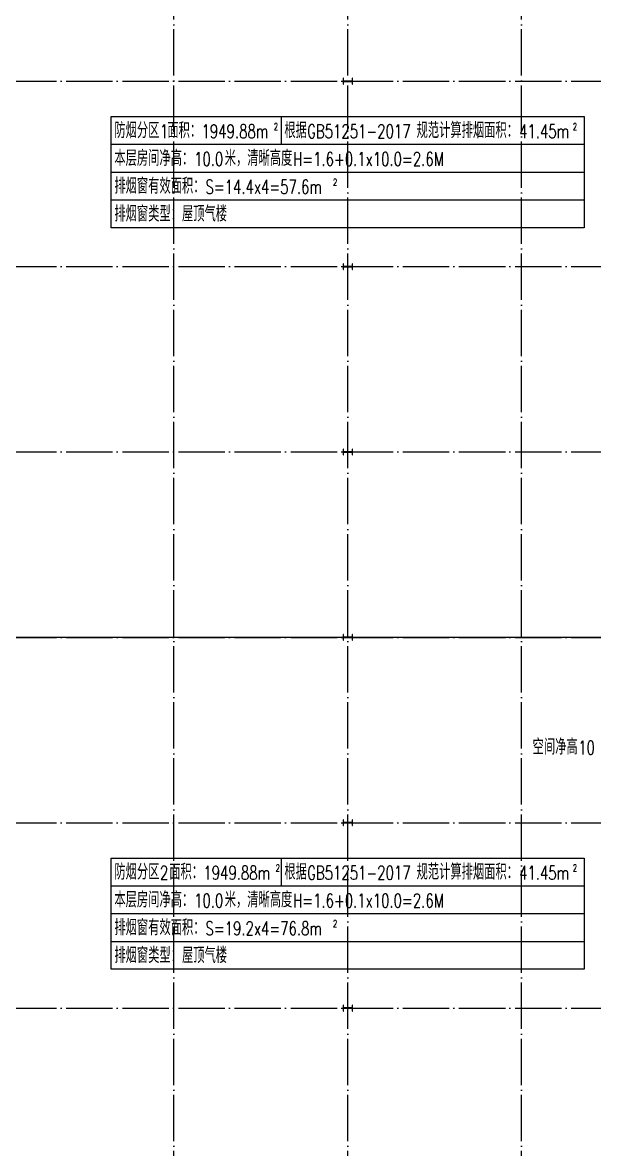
# Model space of a CAD drawing. Extents: x 14591016 to 15383666, y -730593 to -510197.
# Drawn here: x 14711938 to 14736611, y -640743 to -592110 of the extents above; entities that cross this region are included whole.
import ezdxf

# ---------------------------------------------------------------- set-up
doc = ezdxf.new("R2010")
doc.units = 0
doc.header["$LTSCALE"] = 1000
doc.header["$MEASUREMENT"] = 0
doc.linetypes.add('DASH', pattern=[0.35, 0.25, -0.1])
doc.linetypes.add('DOTE', pattern=[2.42, 2, -0.2, 0.02, -0.2])
for name, color, linetype in [('COLUMN', 2, 'Continuous'), ('DIM_SYMB', 3, 'Continuous'), ('DOTE', 1, 'DOTE'), ('PUB_TEXT', 7, 'Continuous')]:
    doc.layers.add(name, color=color, linetype=linetype)
doc.styles.add('_TCH_DIM', font='SIMPLEX', dxfattribs={"bigfont": 'GBCBIG'})

# ---------------------------------------------------------------- blocks, each defined once
blk = doc.blocks.new('A$C797E1D2B')
at = {"layer": 'COLUMN'}
h = blk.add_hatch(color=256, dxfattribs=at)
h.paths.add_polyline_path([(125, 400), (250, 400), (250, 388), (130, 388), (130, 200), (125, 200)])
h.paths.add_polyline_path([(0, 400), (125, 400), (125, 200), (120, 200), (120, 388), (0, 388)])
h.paths.add_polyline_path([(0, 12), (120, 12), (120, 200), (125, 200), (125, 0), (0, 0)])
h.paths.add_polyline_path([(125, 200), (130, 200), (130, 12), (250, 12), (250, 0), (125, 0)])
blk.add_lwpolyline([(250, 0), (250, 12), (130, 12), (130, 388), (250, 388), (250, 400), (0, 400), (0, 388), (120, 388), (120, 12), (0, 12), (0, 0)], close=True, dxfattribs=at)

msp = doc.modelspace()

# ---------------------------------------------------------------- linework, layer by layer
for p, q in [((14723099.5, -596166.1), (14723099.5, -597366.1)), ((14715766.1, -597366.1), (14736166.1, -597366.1)), ((14715766.1, -598566.1), (14736166.1, -598566.1)), ((14715766.1, -599766.1), (14736166.1, -599766.1)), ((14723099.5, -628166.1), (14723099.5, -629366.1)), ((14715766.1, -629366.1), (14736166.1, -629366.1)), ((14715766.1, -630566.1), (14736166.1, -630566.1)), ((14715766.1, -631766.1), (14736166.1, -631766.1))]:
    msp.add_line(p, q)
for points in [[(14715766.1, -596166.1), (14736166.1, -596166.1), (14736166.1, -600966.1), (14715766.1, -600966.1)], [(14715766.1, -628166.1), (14736166.1, -628166.1), (14736166.1, -632966.1), (14715766.1, -632966.1)]]:
    msp.add_lwpolyline(points, close=True)
at = {"linetype": 'DASH', "ltscale": 5, "const_width": 50}
msp.add_lwpolyline([(14695966.1, -618642.5), (14755966.1, -618642.5)], dxfattribs=at)
at = {"layer": 'DIM_SYMB'}
msp.add_lwpolyline([(14740486.7, -622860.2, 0, 0, 0), (14733986.7, -622860.2, 0, 0, 0), (14733986.7, -619242.5, 160, 0, 0), (14733986.7, -618642.5, 0, 0, 0)], format="xyseb", dxfattribs=at)
at = {"layer": 'DOTE'}
for p, q in [((14718466.1, -708142.5), (14718466.1, -585142.5)), ((14725966.1, -708142.5), (14725966.1, -585142.5)), ((14733466.1, -708142.5), (14733466.1, -585142.5)), ((14694466.1, -594642.5), (14757466.1, -594642.5)), ((14694466.1, -602642.5), (14757466.1, -602642.5)), ((14694466.1, -610642.5), (14757466.1, -610642.5)), ((14694466.1, -618642.5), (14757466.1, -618642.5)), ((14694466.1, -626642.5), (14757466.1, -626642.5)), ((14694466.1, -634642.5), (14757466.1, -634642.5))]:
    msp.add_line(p, q, dxfattribs=at)

# ---------------------------------------------------------------- block references
at = {"rotation": 270}
for p in [(14725766.1, -594517.5), (14725766.1, -602517.5), (14725766.1, -610517.5), (14725766.1, -618517.5), (14725766.1, -626517.5), (14725766.1, -634517.5)]:
    msp.add_blockref('A$C797E1D2B', p, dxfattribs=at)

# ---------------------------------------------------------------- texts
at = {"layer": 'PUB_TEXT', "style": '_TCH_DIM'}
for s, p in [('防烟分区', (14715899.5, -597099.4)), ('面积：', (14718185.4, -597099.4)), ('根据', (14723232.8, -597099.4)), ('规范计算排烟面积：', (14728935.8, -597099.4)), ('本层房间净高：', (14715899.5, -598299.4)), ('米，清晰高度', (14720659.9, -598299.4)), ('排烟窗有效面积：', (14715899.5, -599499.4)), ('排烟窗类型：屋顶气楼', (14715899.5, -600699.4)), ('空间净高', (14733943.3, -623703.2)), ('防烟分区', (14715899.5, -629099.4)), ('面积：', (14718265.4, -629099.4)), ('根据', (14723232.8, -629099.4)), ('规范计算排烟面积：', (14728935.8, -629099.4)), ('本层房间净高：', (14715899.5, -630299.4)), ('米，清晰高度', (14720659.9, -630299.4)), ('排烟窗有效面积：', (14715899.5, -631499.4)), ('排烟窗类型：屋顶气楼', (14715899.5, -632699.4))]:
    msp.add_text(s, height=675.18, dxfattribs=at).set_placement(p)
at = {"layer": 'PUB_TEXT', "style": '_TCH_DIM', "width": 0.705882}
for s, height, p in [('1', 595, (14717865.4, -597099.4)), ('1949.88m', 595, (14719659.9, -597099.4)), ('2', 297.5, (14722779.9, -596749.4)), ('GB51251-2017', 595, (14724215.8, -597099.4)), ('41.45m', 595, (14733359.2, -597099.4)), ('2', 297.5, (14735679.2, -596749.4)), ('10.0', 595, (14719339.9, -598299.4)), ('H=1.6+0.1x10.0=2.6M', 595, (14723608.8, -598299.4)), ('S=14.4x4=57.6m', 595, (14719831.4, -599499.4)), ('2', 297.5, (14725331.4, -599149.4)), ('10', 595, (14735909.3, -623703.2)), ('2', 595, (14717865.4, -629099.4)), ('1949.88m', 595, (14719739.9, -629099.4)), ('2', 297.5, (14722859.9, -628749.4)), ('GB51251-2017', 595, (14724215.8, -629099.4)), ('41.45m', 595, (14733359.2, -629099.4)), ('2', 297.5, (14735679.2, -628749.4)), ('10.0', 595, (14719339.9, -630299.4)), ('H=1.6+0.1x10.0=2.6M', 595, (14723608.8, -630299.4)), ('S=19.2x4=76.8m', 595, (14719831.4, -631499.4)), ('2', 297.5, (14725331.4, -631149.4))]:
    msp.add_text(s, height=height, dxfattribs=at).set_placement(p)

doc.saveas('drawing.dxf')
